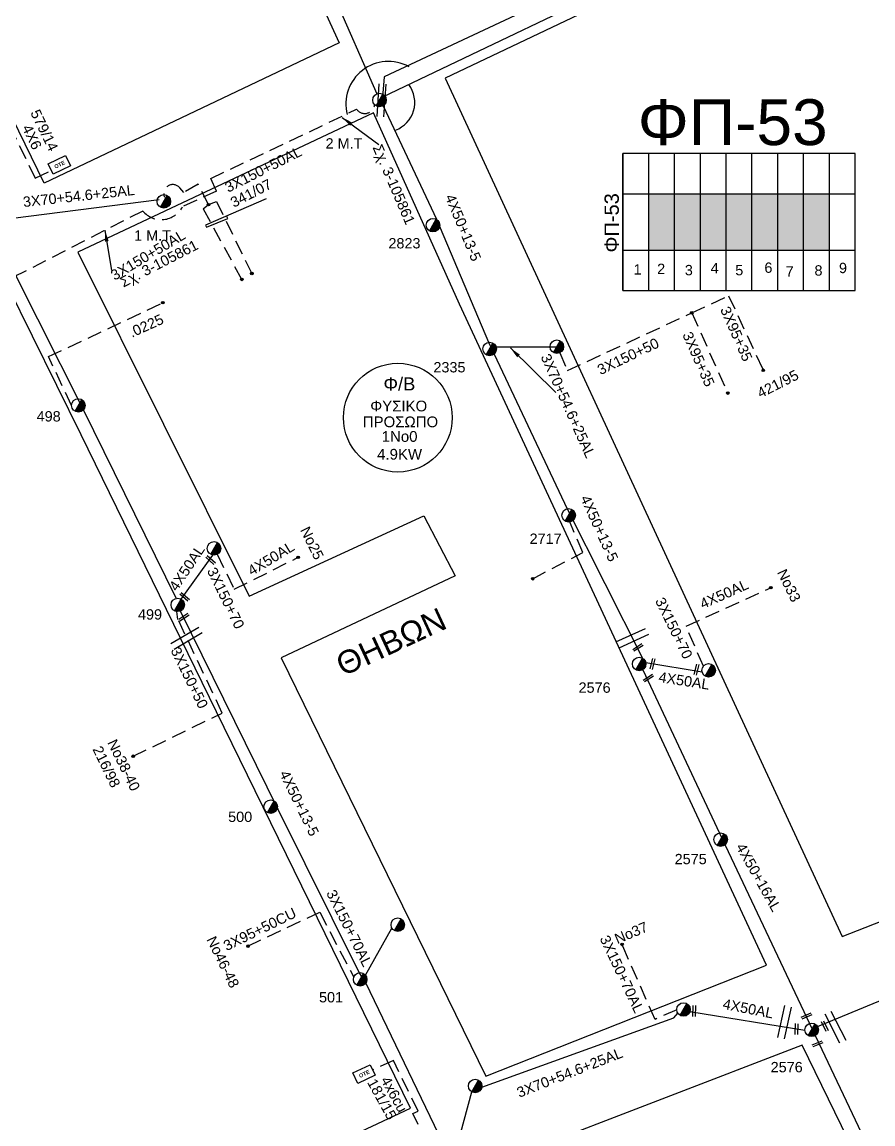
# Model space of a CAD drawing. Header units: millimetres. Extents: x 839 to 3144, y 747 to 1790.
# Drawn here: x 1086.6 to 1235.1, y 1293.6 to 1485.8 of the extents above; entities that cross this region are included whole.
import ezdxf
from ezdxf.enums import TextEntityAlignment as Align

# ---------------------------------------------------------------- set-up
doc = ezdxf.new("R2010")
doc.units = ezdxf.units.MM
doc.linetypes.add('DASHED', pattern=[19.05, 12.7, -6.35])
for name, color, linetype in [('Pillar OTE', 7, 'Continuous'), ('Ασφαλειοκιβώτια Χ.Τ 9 αναχωρήσεων', 7, 'Continuous'), ('Γέφυρες Εναερίου Δικτύου', 7, 'DASHED'), ('Γυμνά εναέρια ΧΤ και ΦΟΠ (3Φ)   4x50+16AL', 7, 'Continuous'), ('Επιγραφές - Σχήματα', 7, 'Continuous'), ('Καλώδια ΧΤ   3x150+50AL', 7, 'DASHED'), ('Καλώδια ΧΤ   3x150+70AL', 7, 'DASHED'), ('Καλώδια ΧΤ   3x150AL+50CU', 7, 'DASHED'), ('Καλώδια ΧΤ   3x95+50CU', 7, 'DASHED'), ('Καλώδια ΧΤ   4x16AL', 7, 'DASHED'), ('Καλώδια ΧΤ   4x25CU', 7, 'DASHED'), ('Καλώδια ΧΤ   4x50+13-5', 7, 'Continuous'), ('Καλώδια ΧΤ   4x50AL', 7, 'DASHED'), ('Μηχανική τομή', 7, 'Continuous'), ('Στύλος ΦΜ', 7, 'Continuous'), ('Στύλος ΦΜ @ 1', 7, 'Continuous'), ('Συνδέσεις', 7, 'Continuous'), ('Συνεστραμμένα ΧΤ   3x70+54.6+25AL', 7, 'SYN_LINE'), ('Τομή', 7, 'Continuous'), ('Υπόβαθρο ΔΕΗ', 7, 'Continuous'), ('Υπόγεια καλώδια Παροχών ΧΤ   .0225', 7, 'DASHED'), ('Υπόγεια καλώδια Παροχών ΧΤ   4x50AL', 7, 'DASHED'), ('Υπόγεια καλώδια Παροχών ΧΤ   4x6', 7, 'DASHED')]:
    doc.layers.add(name, color=color, linetype=linetype)
doc.styles.add('ar', font='ARIAL.TTF')
doc.styles.get("Standard").update_dxf_attribs({"font": 'ARIAL.TTF'})
doc.linetypes.add('SYN_LINE', pattern='A,0.5,-0.0001,["/\\/\\/\\/",Standard,S=0.1,R=0,X=0,Y=-0.05],-0.25', length=0.7501)
doc.dimstyles.new('ISO-25', dxfattribs={"dimtxt": 2.5, "dimasz": 2.5, "dimexe": 1.25, "dimexo": 0.625, "dimtad": 1, "dimtxsty": 'Standard', "dimcen": 2.5, "dimadec": 0, "dimazin": 0, "dimtfac": 1, "dimtmove": 0, "dimatfit": 3, "dimfxl": 1, "dimarcsym": 0})

# ---------------------------------------------------------------- blocks, each defined once
blk = doc.blocks.new('ΑΣΦΑΛΕΙΟΚΙΒΩΤΙΟ ΥΠΟΣΤΑΘΜΟΥ 9 ΑΝΑΧΩΡΗΣΕΩΝ')
at = {"layer": 'Ασφαλειοκιβώτια Χ.Τ 9 αναχωρήσεων', "ltscale": 40}
for p, q in [((-23.8, 40.36), (24.02, 40.36)), ((-9.72, 40.36), (-9.72, -40.64)), ((9.94, 40.36), (9.94, -40.64)), ((-23.8, 31.36), (24.02, 31.36)), ((-23.8, 22.36), (24.02, 22.36)), ((-23.8, 13.36), (24.02, 13.36)), ((-23.8, 4.36), (24.02, 4.36)), ((-23.8, -4.64), (24.02, -4.64)), ((-23.8, -13.64), (24.02, -13.64)), ((-23.8, -22.64), (24.02, -22.64)), ((-23.8, -31.64), (24.02, -31.64))]:
    blk.add_line(p, q, dxfattribs=at)
at = {"layer": 'Ασφαλειοκιβώτια Χ.Τ 9 αναχωρήσεων'}
blk.add_lwpolyline([(-23.8, -40.64), (24.02, -40.64), (24.02, 40.36), (-23.8, 40.36)], close=True, dxfattribs=at)
for s, p in [('1', (-18.19, 36.66)), ('2', (-17.99, 28.44)), ('3', (-18.43, 18.79)), ('4', (-17.74, 9.77)), ('5', (-18.47, 1.19)), ('6', (-17.59, -8.98)), ('7', (-18.93, -16.39)), ('8', (-18.55, -26.45)), ('9', (-17.69, -35))]:
    blk.add_text(s, height=3.6, rotation=270, dxfattribs=at).set_placement(p)
at = {"layer": 'Ασφαλειοκιβώτια Χ.Τ 9 αναχωρήσεων', "ltscale": 40}
for tag, height, p in [('ΟΝΟΜΑ', 5, (-0.16, 44.31)), ('ΚΕΙΜΕΝΟ 1', 2, (17.06, 35.59)), ('ΚΕΙΜΕΝΟ 2', 2, (17.06, 26.88)), ('ΚΕΙΜΕΝΟ 3', 2, (17.06, 17.69)), ('ΚΕΙΜΕΝΟ 4', 2, (17.06, 8.71)), ('ΚΕΙΜΕΝΟ 5', 2, (17.06, -0.13)), ('ΚΕΙΜΕΝΟ 6', 2, (17.06, -9.05)), ('ΚΕΙΜΕΝΟ 7', 2, (17.06, -18.13)), ('ΚΕΙΜΕΝΟ 8', 2, (17.06, -26.85)), ('ΚΕΙΜΕΝΟ 9', 2, (17.06, -35.99)), ('ΣΧ', 2, (-0.1, -42.64))]:
    blk.add_attdef(tag, text='', height=height, dxfattribs=at).set_placement(p, align=Align.MIDDLE_CENTER)
blk = doc.blocks.new('ΥΠΑΡΧΩΝ ΤΣΙΜΕΝΤΕΝΙΟΣ ΣΤΥΛΟΣ')
at = {"layer": 'Στύλος ΦΜ'}
blk.add_hatch(color=7, dxfattribs=at).paths.add_polyline_path([(-1.29, -2.28, 0.574793), (2.62, 0, 0.268822), (1.3, 2.27)])
at = {"layer": 'Στύλος ΦΜ', "color": 7}
blk.add_line((-1.29, -2.28), (1.3, 2.27), dxfattribs=at)
blk.add_circle((0, 0), 2.62, dxfattribs=at)
at = {"layer": 'Στύλος ΦΜ', "flags": 4}
for tag, p in [('ΑΡΙΘΜΟΣ', (-4.68, 8.05)), ('ΤΥΠΟΣ', (-4.91, 3.03))]:
    blk.add_attdef(tag, p, '', height=4, dxfattribs=at)
blk = doc.blocks.new('ΤΟΜΗ')
at = {"layer": 'Τομή', "ltscale": 40}
for p, q in [((-5.68, 0), (5.68, 0)), ((5.68, -2.33), (-5.68, -2.33))]:
    blk.add_line(p, q, dxfattribs=at)
blk = doc.blocks.new('_ΣΥΝΔΕΣΗ')
at = {"layer": 'Συνδέσεις', "linetype": 'SYN_LINE', "ltscale": 40}
blk.add_hatch(color=256, dxfattribs=at).paths.add_polyline_path([(0.5, -0.01, 1), (-0.5, -0.01, 1)])
at = {"layer": 'Συνδέσεις'}
blk.add_circle((0, -0.01), 0.5, dxfattribs=at)
blk = doc.blocks.new('ΜΗΧΑΝΙΚΗ ΤΟΜΗ')
at = {"layer": 'Μηχανική τομή', "ltscale": 40}
for p, q in [((-1.89, 0.78), (1.89, 0.78)), ((1.89, 0), (-1.89, 0))]:
    blk.add_line(p, q, dxfattribs=at)
blk = doc.blocks.new('A$C3F94617C')
at = {"layer": 'Μηχανική τομή', "xscale": 0.5, "yscale": 0.5, "zscale": 0.5}
blk.add_blockref('ΜΗΧΑΝΙΚΗ ΤΟΜΗ', (0.95, 0), dxfattribs=at)
blk = doc.blocks.new('PILLAR ΟΤΕ')
at = {"layer": 'Pillar OTE', "ltscale": 40}
blk.add_lwpolyline([(-3.31, 2.02), (3.39, 2.02), (3.39, -1.99), (-3.31, -1.99)], close=True, dxfattribs=at)
at = {"layer": 'Pillar OTE', "insert": (-1.81, 0.71), "char_height": 1.3575, "width": 109.961, "attachment_point": 1}
blk.add_mtext('{\\fArial|b1|i0|c161|p34;OTE}', dxfattribs=at)

msp = doc.modelspace()

# ---------------------------------------------------------------- hatches: boundary and pattern name
at = {"layer": 'Ασφαλειοκιβώτια Χ.Τ 9 αναχωρήσεων', "ltscale": 0.2}
for color, points in [(85, [(1195.94, 1455.84), (1195.94, 1446.01), (1200.44, 1446.01), (1200.44, 1455.84)]), (30, [(1200.44, 1455.84), (1200.44, 1446.01), (1204.94, 1446.01), (1204.94, 1455.84)]), (173, [(1204.94, 1455.84), (1204.94, 1446.01), (1209.44, 1446.01), (1209.44, 1455.84)]), (1, [(1209.44, 1455.84), (1209.44, 1446.01), (1213.94, 1446.01), (1213.94, 1455.84)]), (27, [(1213.94, 1455.84), (1213.94, 1446.01), (1218.44, 1446.01), (1218.44, 1455.84)]), (151, [(1218.44, 1455.84), (1218.44, 1446.01), (1222.94, 1446.01), (1222.94, 1455.84)]), (2, [(1222.94, 1455.84), (1222.94, 1446.01), (1227.44, 1446.01), (1227.44, 1455.84)])]:
    msp.add_hatch(color=color, dxfattribs=at).paths.add_polyline_path(points)

# ---------------------------------------------------------------- linework, layer by layer
at = {"layer": 'Γέφυρες Εναερίου Δικτύου', "color": 1, "ltscale": 0.2}
for points in [[(1203.44, 1435.09), (1209.88, 1438.07), (1215.92, 1425.08)], [(1175.7, 1388.71), (1184.44, 1393.29), (1182.15, 1398.61)]]:
    msp.add_lwpolyline(points, dxfattribs=at)
at = {"layer": 'Γέφυρες Εναερίου Δικτύου', "color": 6, "ltscale": 0.2}
msp.add_lwpolyline([(1106, 1357.74), (1121.55, 1365.28), (1113.82, 1381.62), (1113.64, 1382.97)], dxfattribs=at)
at = {"layer": 'Γέφυρες Εναερίου Δικτύου', "color": 27, "linetype": 'SYN_LINE', "ltscale": 10}
msp.add_lwpolyline([(1146.52, 1319.55), (1151.15, 1327.72)], dxfattribs=at)
at = {"layer": 'Γυμνά εναέρια ΧΤ και ΦΟΠ (3Φ)   4x50+16AL', "color": 2, "linetype": 'Continuous', "ltscale": 0.2}
msp.add_lwpolyline([(1103.79, 1571.44), (1116.64, 1543.89), (1129.6, 1514.39), (1140.89, 1490.67), (1148.51, 1473.3)], dxfattribs=at)
at = {"layer": 'Γυμνά εναέρια ΧΤ και ΦΟΠ (3Φ)   4x50+16AL', "color": 85, "ltscale": 0.2}
msp.add_lwpolyline([(1194.9, 1372.83), (1208.26, 1344.34), (1223.97, 1311.13), (1247.96, 1260.56), (1261.16, 1232.65)], dxfattribs=at)
at = {"layer": 'Επιγραφές - Σχήματα', "color": 202}
msp.add_circle((1152.17, 1416.81), 9.49, dxfattribs=at)
at = {"layer": 'Καλώδια ΧΤ   3x150+50AL', "color": 7, "ltscale": 0.2}
msp.add_lwpolyline([(1120.54, 1456.35), (1119.53, 1458.53), (1144.97, 1470.61)], dxfattribs=at)
at = {"layer": 'Καλώδια ΧΤ   3x150+50AL', "color": 2, "ltscale": 0.2}
msp.add_lwpolyline([(1124.96, 1440.92), (1118.23, 1453.25), (1119.13, 1453.97), (1117.32, 1457.57), (1114.86, 1456.07), (1114.14, 1456.91, 0.843817), (1111.44, 1455.29, 0.156431)], format="xyb", dxfattribs=at)
at = {"layer": 'Καλώδια ΧΤ   3x150+50AL', "ltscale": 0.2}
msp.add_lwpolyline([(1120.54, 1456.35), (1114.62, 1453.61)], dxfattribs=at)
for points in [[(1114.62, 1453.61, -0.537796), (1107.69, 1452.86)], [(1107.69, 1452.86), (1082.5, 1439.97), (1079.34, 1446.29), (1083.29, 1448.23, 0.989554), (1082.07, 1450.33)]]:
    msp.add_lwpolyline(points, format="xyb", dxfattribs=at)
at = {"layer": 'Καλώδια ΧΤ   3x150+50AL', "color": 2, "ltscale": 0.2}
msp.add_lwpolyline([(1119.13, 1453.97), (1120.51, 1454.51), (1126.7, 1441.96)], dxfattribs=at)
at = {"layer": 'Καλώδια ΧΤ   3x150+50AL', "color": 1, "ltscale": 0.2}
msp.add_lwpolyline([(1180.45, 1428.13), (1181.74, 1425.01), (1203.44, 1435.09), (1209.74, 1421.1)], dxfattribs=at)
at = {"layer": 'Καλώδια ΧΤ   3x150+50AL', "color": 7, "ltscale": 0.2}
msp.add_arc((1146.4, 1471.61), 1.74, 215.0457, 353.2127, dxfattribs=at)
at = {"layer": 'Καλώδια ΧΤ   3x150+70AL', "color": 27, "ltscale": 0.2}
msp.add_lwpolyline([(1200.83, 1313.51), (1197.06, 1311.83), (1191.21, 1325.03)], dxfattribs=at)
at = {"layer": 'Καλώδια ΧΤ   3x150AL+50CU', "color": 133, "linetype": 'DASHED', "ltscale": 0.2}
msp.add_lwpolyline([(1082.32, 1471.24, 0.925569), (1082.8, 1471.13), (1088.92, 1458.58), (1091.66, 1459.92)], format="xyb", dxfattribs=at)
at = {"layer": 'Καλώδια ΧΤ   3x95+50CU', "color": 27, "ltscale": 0.2}
msp.add_lwpolyline([(1126, 1324.59), (1138.56, 1330.54), (1144.48, 1319.17)], dxfattribs=at)
at = {"layer": 'Καλώδια ΧΤ   4x16AL', "linetype": 'Continuous', "ltscale": 0.2}
msp.add_lwpolyline([(1129.19, 1455.01), (1118.63, 1450.39), (1118.82, 1450.04), (1122.49, 1451.54), (1122.34, 1451.9)], dxfattribs=at)
for centre, radius, start, end in [((1150.53, 1471.55), 7.41, 61.0239, 194.6359), ((1150.01, 1471.79), 5.12, 289.9809, 37.46)]:
    msp.add_arc(centre, radius, start, end, dxfattribs=at)
at = {"layer": 'Καλώδια ΧΤ   4x25CU', "color": 85, "linetype": 'Continuous', "ltscale": 0.2}
msp.add_lwpolyline([(1195.43, 1374.08), (1205.24, 1372.44)], dxfattribs=at)
at = {"layer": 'Καλώδια ΧΤ   4x50+13-5', "color": 1, "ltscale": 0.2}
msp.add_lwpolyline([(1149.61, 1471.22), (1158.89, 1451.41), (1167.99, 1429.97), (1181.73, 1400.92), (1194.86, 1374.85)], dxfattribs=at)
at = {"layer": 'Καλώδια ΧΤ   4x50+13-5', "color": 6, "ltscale": 0.2}
msp.add_lwpolyline([(1113.53, 1385.29), (1097.34, 1418.17), (1081.34, 1449.79)], dxfattribs=at)
at = {"layer": 'Καλώδια ΧΤ   4x50+13-5', "color": 27, "ltscale": 0.2}
msp.add_lwpolyline([(1161.53, 1287.14), (1146.6, 1318.19), (1145.41, 1319.98), (1131.28, 1348.44), (1114.28, 1383.07)], dxfattribs=at)
at = {"layer": 'Καλώδια ΧΤ   4x50AL', "color": 6, "linetype": 'Continuous', "ltscale": 0.2}
msp.add_lwpolyline([(1114.36, 1385.16), (1119.91, 1392.84)], dxfattribs=at)
at = {"layer": 'Καλώδια ΧΤ   4x50AL', "color": 6, "ltscale": 0.2}
msp.add_lwpolyline([(1120.68, 1392.97), (1123.62, 1386.86), (1134.79, 1392.44)], dxfattribs=at)
at = {"layer": 'Καλώδια ΧΤ   4x50AL', "color": 85, "ltscale": 0.2}
msp.add_lwpolyline([(1205.47, 1373.45), (1202.46, 1380.41), (1217.24, 1387.14)], dxfattribs=at)
at = {"layer": 'Καλώδια ΧΤ   4x50AL', "color": 27, "linetype": 'SYN_LINE', "ltscale": 15}
msp.add_lwpolyline([(1203.12, 1313.18), (1223.18, 1309.96)], dxfattribs=at)
at = {"layer": 'Συνεστραμμένα ΧΤ   3x70+54.6+25AL', "color": 2, "ltscale": 20}
for points in [[(1240.63, 1516.81), (1237.01, 1517.62), (1202.18, 1500.56), (1199.57, 1497.34), (1198.2, 1498.99), (1149.79, 1476.26), (1149.48, 1472.72)], [(1082.2, 1451.28), (1110.54, 1454.87)]]:
    msp.add_lwpolyline(points, dxfattribs=at)
at = {"layer": 'Συνεστραμμένα ΧΤ   3x70+54.6+25AL', "color": 1, "ltscale": 20}
msp.add_lwpolyline([(1240.67, 1516.26), (1199.7, 1496.73), (1149.48, 1472.72)], dxfattribs=at)
at = {"layer": 'Συνεστραμμένα ΧΤ   3x70+54.6+25AL', "color": 1, "ltscale": 10}
msp.add_lwpolyline([(1168.38, 1429.15), (1179.91, 1429.18)], dxfattribs=at)
at = {"layer": 'Συνεστραμμένα ΧΤ   3x70+54.6+25AL', "color": 151, "ltscale": 20}
msp.add_lwpolyline([(1225.4, 1310.56), (1264.22, 1326.63), (1266.43, 1326.8), (1304.15, 1352.83), (1305.64, 1353.1), (1326.21, 1348.63), (1327.84, 1350.2), (1338.59, 1355.34), (1352.77, 1360.54), (1376.13, 1369.78), (1388.47, 1375.37)], dxfattribs=at)
at = {"layer": 'Συνεστραμμένα ΧΤ   3x70+54.6+25AL', "color": 27, "ltscale": 20}
msp.add_lwpolyline([(1166.83, 1300.02), (1200.32, 1312.12), (1201.03, 1312.91)], dxfattribs=at)
at = {"layer": 'Συνεστραμμένα ΧΤ   3x70+54.6+25AL', "color": 27, "ltscale": 15}
msp.add_lwpolyline([(1161.85, 1287.14), (1165.08, 1299.18)], dxfattribs=at)
at = {"layer": 'Υπόβαθρο ΔΕΗ'}
for points in [[(1105.87, 1560.86), (1141.94, 1482.21), (1090.45, 1457.72), (1052.74, 1535.12)], [(1229.71, 1326.3), (1307.21, 1356.63), (1264.81, 1438.79), (1229.01, 1508.68), (1160.41, 1476.01), (1211.22, 1366.23)], [(1216.46, 1321.27), (1162.94, 1436.6), (1147.92, 1470), (1096.33, 1445.67), (1126.25, 1385.69), (1156.72, 1399.69), (1162.17, 1389.24), (1131.81, 1374.91), (1167.52, 1301.91)], [(1209.65, 1216.31), (1259.3, 1232.3), (1222.69, 1307.33), (1173.77, 1288.46)]]:
    msp.add_lwpolyline(points, close=True, dxfattribs=at)
msp.add_lwpolyline([(1055.01, 1249.72), (1154.37, 1296.31), (1120.51, 1365.51), (1096.94, 1413.81), (1084.21, 1439.62), (986.22, 1393.35), (1030.84, 1300.19), (1055.01, 1249.72)], dxfattribs=at)
at = {"layer": 'Υπόγεια καλώδια Παροχών ΧΤ   .0225', "color": 6, "ltscale": 0.2}
msp.add_lwpolyline([(1095.27, 1418.93), (1091.23, 1427.45), (1111.17, 1436.86)], dxfattribs=at)
at = {"layer": 'Υπόγεια καλώδια Παροχών ΧΤ   4x6', "linetype": 'DASHED', "ltscale": 0.2}
msp.add_lwpolyline([(1160.67, 1286.56, 0.473924), (1158.95, 1286.58), (1154.81, 1295.41), (1155.72, 1295.83), (1151.4, 1304.65), (1147.78, 1303.01)], format="xyb", dxfattribs=at)

# ---------------------------------------------------------------- block references
at = {"layer": 'Pillar OTE'}
for p, xscale, yscale, zscale, rotation in [((1093.12, 1460.91), 0.5, 0.5, 0.5, 25.43419087715585), ((1146.26, 1302.28), 0.4999999999999999, 0.4999999999999999, 0.4999999999999999, 25.67913094571116)]:
    msp.add_blockref('PILLAR ΟΤΕ', p, dxfattribs=dict(at, xscale=xscale, yscale=yscale, zscale=zscale, rotation=rotation))
at = {"layer": 'Ασφαλειοκιβώτια Χ.Τ 9 αναχωρήσεων', "xscale": 0.5, "yscale": 0.5, "zscale": 0.5, "rotation": 90}
msp.add_blockref('ΑΣΦΑΛΕΙΟΚΙΒΩΤΙΟ ΥΠΟΣΤΑΘΜΟΥ 9 ΑΝΑΧΩΡΗΣΕΩΝ', (1211.63, 1450.87), dxfattribs=at).add_auto_attribs({'ΟΝΟΜΑ': 'ΦΠ-53'})
at = {"layer": 'Επιγραφές - Σχήματα', "ltscale": 0.2}
for p, rotation in [((1120.34, 1391.5), 138.446052346647), ((1115.81, 1385.07), 138.446052346647), ((1115.54, 1382.68), 212.6196217399748), ((1194.74, 1377.4), 212.6196217399747), ((1196.64, 1374.82), 255.757687371503), ((1204.32, 1373.83), 255.7576873715029), ((1196.59, 1372.04), 212.6196217399747), ((1203.71, 1314.25), 267.4083711236999), ((1222.66, 1311.85), 23.06086258114178), ((1226.09, 1311.42), 294.7466197246982), ((1221.56, 1311.1), 267.4083711237), ((1224.58, 1307.01), 23.06086258114162)]:
    msp.add_blockref('A$C3F94617C', p, dxfattribs=dict(at, rotation=rotation))
at = {"layer": 'Στύλος ΦΜ @ 1', "ltscale": 40}
ref = msp.add_blockref('ΥΠΑΡΧΩΝ ΤΣΙΜΕΝΤΕΝΙΟΣ ΣΤΥΛΟΣ', (1148.98, 1472.22), dxfattribs=dict(at, xscale=0.4499999999998181, yscale=0.4499999999998181, zscale=0.4499999999998181))
ref.add_attrib('ΤΥΠΟΣ', '2 M.T', (1139.56, 1463.76), dxfattribs={"layer": 'Στύλος ΦΜ', "height": 1.8, "flags": 4})
ref = msp.add_blockref('ΥΠΑΡΧΩΝ ΤΣΙΜΕΝΤΕΝΙΟΣ ΣΤΥΛΟΣ', (1111.35, 1454.54), dxfattribs=dict(at, xscale=0.4499999999998181, yscale=0.4499999999998181, zscale=0.4499999999998181))
ref.add_attrib('ΤΥΠΟΣ', '1 M.T', (1106.17, 1447.69), dxfattribs={"layer": 'Στύλος ΦΜ', "height": 1.8, "flags": 4})
ref = msp.add_blockref('ΥΠΑΡΧΩΝ ΤΣΙΜΕΝΤΕΝΙΟΣ ΣΤΥΛΟΣ', (1158.3, 1450.39), dxfattribs=dict(at, xscale=0.4499999999998181, yscale=0.4499999999998181, zscale=0.4499999999998181))
ref.add_attrib('ΤΥΠΟΣ', '2823', (1150.53, 1446.33), dxfattribs={"layer": 'Στύλος ΦΜ', "height": 1.8, "flags": 4})
at = {"layer": 'Στύλος ΦΜ @ 1', "ltscale": 40, "xscale": 0.4499999999998181, "yscale": 0.4499999999998181, "zscale": 0.4499999999998181}
for p in [(1179.91, 1429.18), (1120.11, 1394), (1206.39, 1372.72), (1152.16, 1328.34), (1202.01, 1313.56), (1165.67, 1300.21)]:
    msp.add_blockref('ΥΠΑΡΧΩΝ ΤΣΙΜΕΝΤΕΝΙΟΣ ΣΤΥΛΟΣ', p, dxfattribs=at)
at = {"layer": 'Στύλος ΦΜ @ 1', "ltscale": 40}
ref = msp.add_blockref('ΥΠΑΡΧΩΝ ΤΣΙΜΕΝΤΕΝΙΟΣ ΣΤΥΛΟΣ', (1168.18, 1428.8), dxfattribs=dict(at, xscale=0.4499999999998181, yscale=0.4499999999998181, zscale=0.4499999999998181))
ref.add_attrib('ΤΥΠΟΣ', '2335', (1158.38, 1424.7), dxfattribs={"layer": 'Στύλος ΦΜ', "height": 1.8, "flags": 4})
ref = msp.add_blockref('ΥΠΑΡΧΩΝ ΤΣΙΜΕΝΤΕΝΙΟΣ ΣΤΥΛΟΣ', (1096.45, 1418.94), dxfattribs=dict(at, xscale=0.4499999999998181, yscale=0.4499999999998181, zscale=0.4499999999998181))
ref.add_attrib('ΑΡΙΘΜΟΣ', '498', (1089.16, 1416.14), dxfattribs={"layer": 'Στύλος ΦΜ', "height": 1.8, "flags": 4})
ref = msp.add_blockref('ΥΠΑΡΧΩΝ ΤΣΙΜΕΝΤΕΝΙΟΣ ΣΤΥΛΟΣ', (1181.96, 1399.77), dxfattribs=dict(at, xscale=0.4499999999998181, yscale=0.4499999999998181, zscale=0.4499999999998181))
ref.add_attrib('ΤΥΠΟΣ', '2717', (1175.15, 1394.79), dxfattribs={"layer": 'Στύλος ΦΜ', "height": 1.8, "flags": 4})
ref = msp.add_blockref('ΥΠΑΡΧΩΝ ΤΣΙΜΕΝΤΕΝΙΟΣ ΣΤΥΛΟΣ', (1113.78, 1384.14), dxfattribs=dict(at, xscale=0.4499999999998181, yscale=0.4499999999998181, zscale=0.4499999999998181))
ref.add_attrib('ΑΡΙΘΜΟΣ', '499', (1106.84, 1381.58), dxfattribs={"layer": 'Στύλος ΦΜ', "height": 1.8, "flags": 4})
ref = msp.add_blockref('ΥΠΑΡΧΩΝ ΤΣΙΜΕΝΤΕΝΙΟΣ ΣΤΥΛΟΣ', (1194.28, 1373.83), dxfattribs=dict(at, xscale=0.4499999999998181, yscale=0.4499999999998181, zscale=0.4499999999998181))
ref.add_attrib('ΤΥΠΟΣ', '2576', (1183.7, 1368.81), dxfattribs={"layer": 'Στύλος ΦΜ', "height": 1.8, "flags": 4})
ref = msp.add_blockref('ΥΠΑΡΧΩΝ ΤΣΙΜΕΝΤΕΝΙΟΣ ΣΤΥΛΟΣ', (1129.99, 1348.94), dxfattribs=dict(at, xscale=0.4499999999998181, yscale=0.4499999999998181, zscale=0.4499999999998181))
ref.add_attrib('ΑΡΙΘΜΟΣ', '500', (1122.57, 1346.27), dxfattribs={"layer": 'Στύλος ΦΜ', "height": 1.8, "flags": 4})
ref = msp.add_blockref('ΥΠΑΡΧΩΝ ΤΣΙΜΕΝΤΕΝΙΟΣ ΣΤΥΛΟΣ', (1208.48, 1343.19), dxfattribs=dict(at, xscale=0.4499999999998181, yscale=0.4499999999998181, zscale=0.4499999999998181))
ref.add_attrib('ΤΥΠΟΣ', '2575', (1200.46, 1338.9), dxfattribs={"layer": 'Στύλος ΦΜ', "height": 1.8, "flags": 4})
ref = msp.add_blockref('ΥΠΑΡΧΩΝ ΤΣΙΜΕΝΤΕΝΙΟΣ ΣΤΥΛΟΣ', (1145.6, 1318.81), dxfattribs=dict(at, xscale=0.4499999999998181, yscale=0.4499999999998181, zscale=0.4499999999998181))
ref.add_attrib('ΤΥΠΟΣ', '501', (1138.42, 1314.79), dxfattribs={"layer": 'Στύλος ΦΜ', "height": 1.8, "flags": 4})
ref = msp.add_blockref('ΥΠΑΡΧΩΝ ΤΣΙΜΕΝΤΕΝΙΟΣ ΣΤΥΛΟΣ', (1224.36, 1310.01), dxfattribs=dict(at, xscale=0.4499999999998181, yscale=0.4499999999998181, zscale=0.4499999999998181))
ref.add_attrib('ΤΥΠΟΣ', '2576', (1217.21, 1302.6), dxfattribs={"layer": 'Στύλος ΦΜ', "height": 1.8, "flags": 4})
at = {"layer": 'Συνδέσεις', "xscale": 0.4500000000000455, "yscale": 0.4500000000000455, "zscale": 0.4500000000000455}
for p in [(1119.13, 1453.97), (1126.7, 1441.96), (1124.96, 1440.93), (1111.17, 1436.87), (1203.44, 1435.09), (1215.92, 1425.08), (1209.75, 1421.1), (1134.79, 1392.44), (1175.7, 1388.71), (1217.24, 1387.15), (1106, 1357.74), (1126.03, 1324.6), (1191.29, 1324.91)]:
    msp.add_blockref('_ΣΥΝΔΕΣΗ', p, dxfattribs=at)
at = {"layer": 'Τομή'}
for p, xscale, yscale, zscale, rotation in [((1148.73, 1472.21), 0.5000000000000019, 0.5000000000000019, 0.5000000000000019, 86.09573331559002), ((1115.01, 1378.82), 0.4999999999999922, 0.4999999999999922, 0.4999999999999922, 30.23271911014582), ((1192.81, 1378.85), 0.5000000000000472, 0.5000000000000472, 0.5000000000000472, 24.48686917185717), ((1219.06, 1311.45), 0.4999999999999845, 0.4999999999999845, 0.4999999999999845, 77.64951419740832), ((1229.03, 1310.75), 0.5000000000000451, 0.5000000000000451, 0.5000000000000451, 297.2774435738422)]:
    msp.add_blockref('ΤΟΜΗ', p, dxfattribs=dict(at, xscale=xscale, yscale=yscale, zscale=zscale, rotation=rotation))

# ---------------------------------------------------------------- texts
at = {"layer": 'Γέφυρες Εναερίου Δικτύου', "linetype": 'SYN_LINE', "ltscale": 20}
for p in [(1211.23, 1431.43), (1204.64, 1427.02)]:
    msp.add_text('3X95+35', height=1.8, rotation=293.8261, dxfattribs=at).set_placement(p, align=Align.MIDDLE)
at = {"layer": 'Γυμνά εναέρια ΧΤ και ΦΟΠ (3Φ)   4x50+16AL', "linetype": 'SYN_LINE', "ltscale": 20}
msp.add_text('4X50+16AL', height=1.8, rotation=299.3811, dxfattribs=at).set_placement((1215.11, 1336.62), align=Align.MIDDLE)
at = {"layer": 'Επιγραφές - Σχήματα', "color": 1, "style": 'ar'}
for s, height, p in [('Φ/Β', 2.286, (1152.44, 1422.74)), ('ΦΥΣΙΚΟ ', 1.87, (1152.69, 1418.84)), ('1No0', 1.87, (1152.48, 1413.53)), ('4.9KW', 1.87, (1152.48, 1410.42))]:
    msp.add_text(s, height=height, dxfattribs=at).set_placement(p, align=Align.MIDDLE)
at = {"layer": 'Επιγραφές - Σχήματα', "ltscale": 0.2, "insert": (1194.02, 1472.36), "char_height": 8, "width": 39.9345, "attachment_point": 1}
msp.add_mtext('ΦΠ-53', dxfattribs=at)
at = {"layer": 'Επιγραφές - Σχήματα', "ltscale": 0.2, "attachment_point": 1}
for s, insert, char_height, width, rotation in [('Σχ. 3-105861', (1149.38, 1464.69), 1.8, 20.6794, 293.1967), ('341/07', (1122.73, 1455.01), 1.8, 20.6794, 27.2843), ('Σχ. 3-105861', (1103.47, 1441.09), 1.8, 20.6794, 27.2843), ('421/95', (1214.62, 1421.77), 1.8, 20.6794, 26.9013), ('Νο25', (1136.7, 1398.02), 1.8, 20.6794, 295.9618), ('Νο33', (1219.91, 1390.62), 1.8, 20.6794, 295.9618), ('ΘΗΒΩΝ', (1140.93, 1375.24), 4, 19.6719, 24.9153), ('216/98', (1100.48, 1359.76), 1.8, 20.6794, 295.9618), ('Νο38-40', (1103.07, 1360.92), 1.8, 20.6794, 295.9618), ('Νο37', (1189.76, 1326.6), 1.8, 20.6794, 22.8301), ('Νο46-48', (1120.37, 1326.57), 1.8, 20.6794, 295.9618)]:
    msp.add_mtext(s, dxfattribs=dict(at, insert=insert, char_height=char_height, width=width, rotation=rotation))
at = {"layer": 'Επιγραφές - Σχήματα', "color": 1, "insert": (1146.06, 1417.01), "char_height": 1.87, "width": 13.4628, "attachment_point": 1}
msp.add_mtext('ΠΡΟΣΩΠΟ', dxfattribs=at)
at = {"layer": 'Καλώδια ΧΤ   3x150+50AL', "linetype": 'SYN_LINE', "ltscale": 20}
for s, rotation, p in [('3X150+50AL', 26.8121, (1128.69, 1460.13)), ('3X150+50AL', 30.7775, (1108.58, 1445.19)), ('3X150+50', 25.5388, (1192.34, 1427.51))]:
    msp.add_text(s, height=1.8, rotation=rotation, dxfattribs=at).set_placement(p, align=Align.MIDDLE)
at = {"layer": 'Καλώδια ΧΤ   3x150+50AL', "ltscale": 0.2, "insert": (1114.1, 1377.01), "char_height": 1.8, "width": 20.6794, "attachment_point": 1, "rotation": 295.9618}
msp.add_mtext('3Χ150+50', dxfattribs=at)
at = {"layer": 'Καλώδια ΧΤ   3x150+70AL', "linetype": 'SYN_LINE', "ltscale": 20}
for rotation, p in [(296.6202, (1143.71, 1327.75)), (295.1531, (1191.26, 1319.72))]:
    msp.add_text('3X150+70AL', height=1.8, rotation=rotation, dxfattribs=at).set_placement(p, align=Align.MIDDLE)
at = {"layer": 'Καλώδια ΧΤ   3x150+70AL', "ltscale": 0.2, "char_height": 1.8, "width": 20.6794, "attachment_point": 1, "rotation": 295.9618}
for insert in [(1120.44, 1390.91), (1198.62, 1385.67)]:
    msp.add_mtext('3Χ150+70', dxfattribs=dict(at, insert=insert))
at = {"layer": 'Καλώδια ΧΤ   3x95+50CU', "linetype": 'SYN_LINE', "ltscale": 20}
msp.add_text('3X95+50CU', height=1.8, rotation=26.1094, dxfattribs=at).set_placement((1128.09, 1327.56), align=Align.MIDDLE)
at = {"layer": 'Καλώδια ΧΤ   4x50+13-5', "linetype": 'SYN_LINE', "ltscale": 20}
for rotation, p in [(292.4987, (1163.58, 1449.96)), (294.3063, (1187.33, 1397.5)), (295.9748, (1134.98, 1349.55))]:
    msp.add_text('4X50+13-5', height=1.8, rotation=rotation, dxfattribs=at).set_placement(p, align=Align.MIDDLE)
at = {"layer": 'Καλώδια ΧΤ   4x50AL', "linetype": 'SYN_LINE', "ltscale": 20}
for s, rotation, p in [('579/14', 295.8015, (1090.54, 1466.96)), ('4Χ6', 295.8015, (1088.35, 1465.77)), ('4X50AL', 56.294, (1115.36, 1390.61)), ('4X50AL', 31.3045, (1130.04, 1392.25)), ('4X50AL', 24.1728, (1209.08, 1386.04)), ('4X50AL', 351.1614, (1202.12, 1370.91)), ('4X50AL', 348.9068, (1213.3, 1313.72))]:
    msp.add_text(s, height=1.8, rotation=rotation, dxfattribs=at).set_placement(p, align=Align.MIDDLE)
at = {"layer": 'Συνεστραμμένα ΧΤ   3x70+54.6+25AL', "linetype": 'SYN_LINE', "ltscale": 20}
for rotation, p in [(6.2526, (1096.51, 1455.5)), (294.1773, (1181.87, 1418.88)), (21.3701, (1182.14, 1302.54))]:
    msp.add_text('3X70+54.6+25AL', height=1.8, rotation=rotation, dxfattribs=at).set_placement(p, align=Align.MIDDLE)
at = {"layer": 'Υπόγεια καλώδια Παροχών ΧΤ   .0225', "linetype": 'SYN_LINE', "ltscale": 20}
msp.add_text('.0225', height=1.8, rotation=24.2409, dxfattribs=at).set_placement((1108.27, 1432.85), align=Align.MIDDLE)
at = {"layer": 'Υπόγεια καλώδια Παροχών ΧΤ   4x50AL', "color": 7, "ltscale": 0.2, "char_height": 1.8, "attachment_point": 1, "rotation": 298.8423}
for s, insert in [('181/15', (1148.34, 1301.72)), ('4x6cu', (1150.7, 1302.12))]:
    msp.add_mtext_dynamic_manual_height_columns(s, width=1.8, gutter_width=12.5, heights=[0.118], dxfattribs=dict(at, insert=insert))

# ---------------------------------------------------------------- leaders
at = {"layer": 'Επιγραφές - Σχήματα', "ltscale": 40}
for points in [[(1142.46, 1469.19), (1148.85, 1464.46)], [(1101.08, 1449.54), (1102.22, 1442.51)], [(1171.8, 1428.96), (1179.76, 1421.19)]]:
    msp.add_leader(points, dimstyle='ISO-25', override={"dimasz": 2, "dimtad": 0}, dxfattribs=at)

doc.saveas('drawing.dxf')
